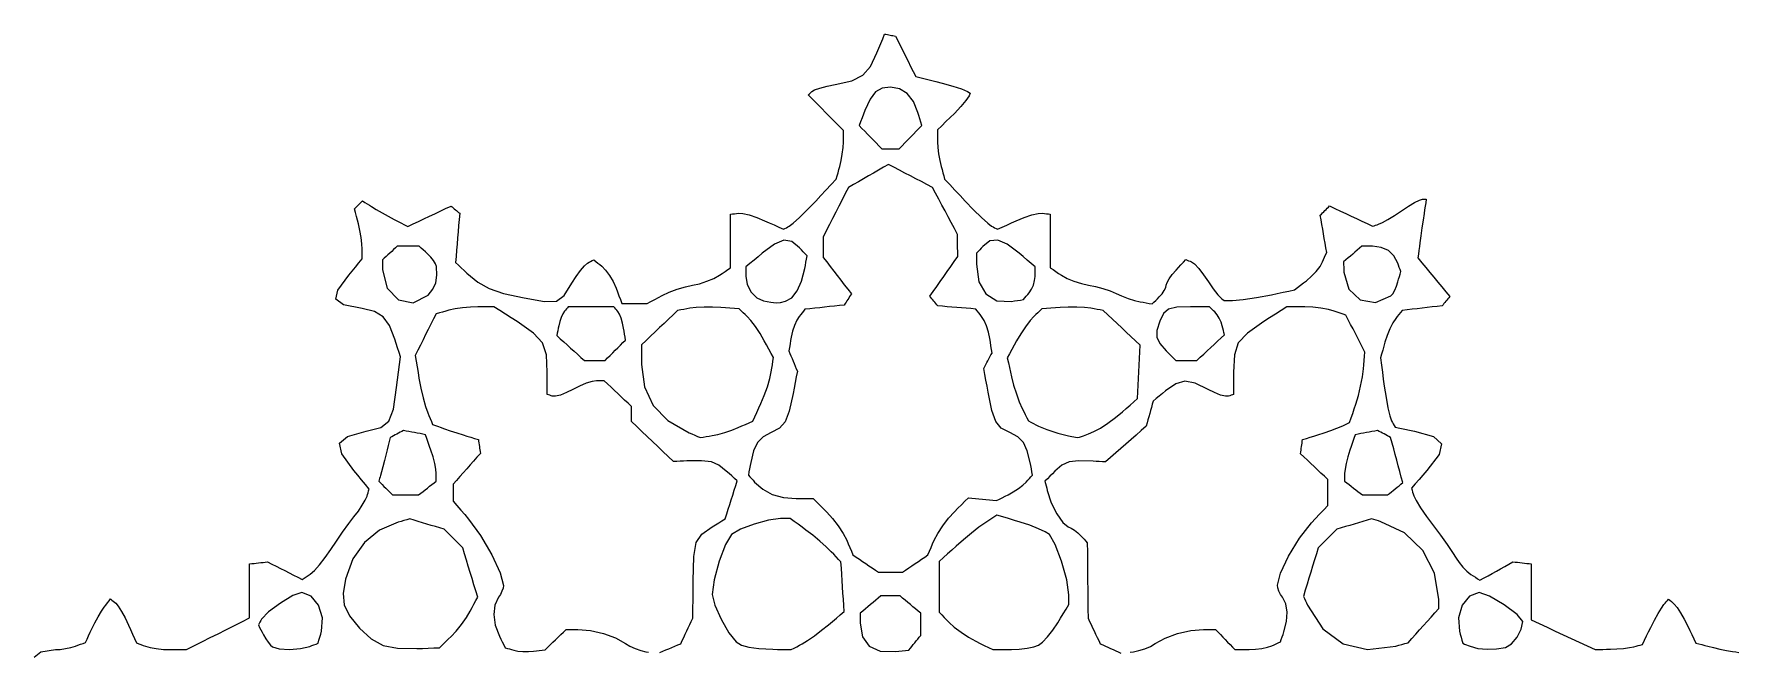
# Model space of a CAD drawing. Extents: x 0 to 409, y 0 to 428.
# Drawn here: x 0.1 to 405.5, y 281.1 to 428.1 of the extents above; entities that cross this region are included whole.
import ezdxf

# ---------------------------------------------------------------- set-up
doc = ezdxf.new("R2010")
doc.units = 0
doc.layers.add('Layer_1', color=7, linetype='CONTINUOUS')

msp = doc.modelspace()

# ---------------------------------------------------------------- linework, layer by layer
at = {"layer": 'Layer_1', "color": 7}
for points in [[(0.084888, 279.769472), (1.650832, 281.11508), (5.157672, 281.59988), (6.254344, 281.66636), (7.515528, 281.847384), (8.78536, 282.115304), (9.907976, 282.442472), (10.512248, 282.653128), (11.116528, 282.863776), (11.7208, 283.074432), (12.325072, 283.28508), (12.69332, 284.101712), (13.061576, 284.918352), (13.429824, 285.734984), (13.798072, 286.551616), (14.48924, 287.971528), (15.282248, 289.422896), (16.079176, 290.735496), (16.782112, 291.739128), (17.159872, 292.219368), (17.537632, 292.699616), (17.915384, 293.179856), (18.293144, 293.660096), (18.5938, 293.410576), (18.894464, 293.161048), (19.19512, 292.911528), (19.495776, 292.662), (20.110544, 291.940232), (20.895392, 290.712856), (21.7494, 289.151608), (22.571632, 287.428208), (23.039936, 286.36928), (23.508248, 285.31036), (23.976552, 284.251432), (24.444856, 283.192504), (24.968472, 282.993424), (25.492096, 282.794352), (26.015712, 282.595272), (26.539328, 282.396192), (27.657128, 282.087), (29.152352, 281.833792), (30.829616, 281.662704), (32.493552, 281.599904), (33.458488, 281.599904), (34.423424, 281.599904), (35.38836, 281.599904), (36.353296, 281.599904), (38.225344, 282.549904), (40.097384, 283.499904), (41.969432, 284.449904), (43.841472, 285.399904), (45.71352, 286.349904), (47.58556, 287.299904), (49.457608, 288.249904), (51.329648, 289.199904), (51.329648, 290.799904), (51.329648, 292.399904), (51.329648, 293.999904), (51.329648, 295.599904), (51.329648, 297.199904), (51.329648, 298.799904), (51.329648, 300.399904), (51.329648, 301.999904), (51.863208, 302.061584), (52.396776, 302.123264), (52.930336, 302.184944), (53.463896, 302.246624), (53.997464, 302.308304), (54.531024, 302.369984), (55.064592, 302.431664), (55.598152, 302.493344), (56.631488, 301.96972), (57.664824, 301.446088), (58.698152, 300.922464), (59.731488, 300.398832), (60.764824, 299.8752), (61.798152, 299.351576), (62.831488, 298.827944), (63.864816, 298.304312), (64.342416, 298.617248), (64.820024, 298.930184), (65.297624, 299.24312), (65.775224, 299.556056), (66.748704, 300.404736), (67.98704, 301.790168), (69.331192, 303.520472), (70.622128, 305.403776), (71.96652, 307.440808), (73.456232, 309.589688), (74.91, 311.594608), (76.146552, 313.19976), (77.1924, 314.576368), (78.12692, 315.959016), (78.848144, 317.186936), (79.254112, 318.09936), (79.384016, 318.524264), (79.513928, 318.949168), (79.643832, 319.374064), (79.773736, 319.798968), (78.868224, 320.910576), (77.96272, 322.022192), (77.057208, 323.1338), (76.151696, 324.245408), (73.290504, 328.202664), (72.713992, 330.726128), (74.585456, 332.337128), (79.068176, 333.557016), (82.504448, 334.45736), (84.463592, 335.92872), (85.531976, 338.815096), (86.295952, 343.960464), (86.521216, 345.79), (86.746472, 347.619528), (86.971736, 349.449064), (87.196992, 351.278592), (86.862944, 352.338312), (86.528904, 353.398024), (86.194856, 354.457744), (85.860808, 355.517456), (84.615984, 358.740904), (83.123752, 360.826144), (81.067256, 362.070448), (78.129648, 362.771104), (73.697296, 363.675824), (71.819624, 364.969232), (72.296968, 367.146184), (74.929648, 370.701528), (75.729648, 371.66964), (76.529648, 372.637752), (77.329648, 373.605864), (78.129648, 374.573976), (78.129648, 375.163632), (78.129648, 375.753296), (78.129648, 376.342952), (78.129648, 376.932608), (78.057968, 378.132976), (77.862872, 379.65772), (77.574144, 381.31112), (77.22156, 382.897448), (76.994552, 383.799), (76.767536, 384.700552), (76.54052, 385.602104), (76.313512, 386.503656), (76.547592, 386.737736), (76.781672, 386.971824), (77.01576, 387.205904), (77.24984, 387.439984), (77.48392, 387.674072), (77.718008, 387.908152), (77.952096, 388.14224), (78.186176, 388.37632), (78.729104, 388.035896), (79.27204, 387.69548), (79.814968, 387.355056), (80.357896, 387.014632), (81.453632, 386.35272), (82.831672, 385.557088), (84.315752, 384.7278), (85.729616, 383.964928), (86.529616, 383.542928), (87.329616, 383.12092), (88.129616, 382.69892), (88.929616, 382.276912), (90.216832, 382.885872), (91.504048, 383.494824), (92.791264, 384.103784), (94.07848, 384.712744), (95.365696, 385.321704), (96.652912, 385.930664), (97.94012, 386.539624), (99.227336, 387.148584), (99.485808, 386.93408), (99.744272, 386.719568), (100.002744, 386.505056), (100.261208, 386.290552), (100.519672, 386.076048), (100.778144, 385.861536), (101.036608, 385.647024), (101.295072, 385.43252), (101.171264, 383.96784), (101.047448, 382.503168), (100.92364, 381.038488), (100.799832, 379.573808), (100.676024, 378.109128), (100.552216, 376.644448), (100.4284, 375.179776), (100.304592, 373.715096), (100.98272, 373.0864), (101.660848, 372.457704), (102.338976, 371.829008), (103.017104, 371.200312), (105.64584, 369.003352), (108.304496, 367.497768), (111.7192, 366.368536), (116.61612, 365.300632), (121.488488, 364.460424), (124.341192, 364.559336), (126.171408, 365.904968), (127.97632, 368.804944), (128.962168, 370.414352), (129.990496, 371.850592), (130.939528, 372.95708), (131.687496, 373.577216), (132.055272, 373.774048), (132.423056, 373.970872), (132.79084, 374.167704), (133.158616, 374.364536), (133.649072, 373.978736), (134.139536, 373.592944), (134.63, 373.207144), (135.120456, 372.821352), (135.991872, 371.935008), (136.914272, 370.662464), (137.77768, 369.173768), (138.47212, 367.638968), (138.819576, 366.729168), (139.167032, 365.81936), (139.514496, 364.90956), (139.861952, 363.99976), (140.615624, 363.99976), (141.369288, 363.99976), (142.12296, 363.99976), (142.876632, 363.99976), (143.630304, 363.99976), (144.383968, 363.99976), (145.13764, 363.99976), (145.891312, 363.99976), (146.776352, 364.470344), (147.661392, 364.94092), (148.54644, 365.411504), (149.43148, 365.882088), (151.099616, 366.656976), (153.024584, 367.37536), (154.968128, 367.95716), (156.692016, 368.322312), (158.346352, 368.681296), (160.100496, 369.246296), (161.74516, 369.939808), (163.071008, 370.684328), (163.735656, 371.135352), (164.400312, 371.586384), (165.06496, 372.037408), (165.729616, 372.48844), (165.729616, 374.077352), (165.729616, 375.666272), (165.729616, 377.255184), (165.729616, 378.844104), (165.729616, 380.433016), (165.729616, 382.021928), (165.729616, 383.610848), (165.729616, 385.19976), (166.180888, 385.26384), (166.632168, 385.32792), (167.08344, 385.392), (167.53472, 385.45608), (168.588144, 385.39416), (170.121992, 385.036208), (171.930432, 384.440888), (173.807632, 383.666912), (174.924584, 383.155552), (176.041536, 382.644192), (177.158496, 382.13284), (178.275448, 381.62148), (178.62448, 381.808272), (178.973512, 381.995072), (179.322544, 382.181864), (179.671576, 382.368664), (180.599448, 383.071184), (182.09376, 384.431624), (183.94828, 386.254), (185.956768, 388.34228), (187.179024, 389.648888), (188.401288, 390.955496), (189.623544, 392.262112), (190.845808, 393.56872), (191.055168, 394.322592), (191.264528, 395.076472), (191.473888, 395.830344), (191.683248, 396.584224), (192.008784, 397.97404), (192.276016, 399.529032), (192.457352, 401.059208), (192.525192, 402.374568), (192.526792, 403.06828), (192.528392, 403.761992), (192.529992, 404.455704), (192.531592, 405.149416), (191.489992, 406.204112), (190.448392, 407.258808), (189.406792, 408.313504), (188.365192, 409.3682), (187.323592, 410.422896), (186.281992, 411.477584), (185.240392, 412.53228), (184.198792, 413.586976), (184.399648, 413.787824), (184.600512, 413.98868), (184.801368, 414.189536), (185.002232, 414.390384), (185.689992, 414.770536), (186.968744, 415.211688), (188.65584, 415.659128), (190.568632, 416.058128), (194.51648, 416.978656), (197.136064, 418.270496), (198.960624, 420.336552), (200.523432, 423.579728), (200.979592, 424.703632), (201.435752, 425.827536), (201.891912, 426.951448), (202.348072, 428.075352), (202.671008, 428.014072), (202.993952, 427.952792), (203.316888, 427.891512), (203.639832, 427.830232), (203.962768, 427.768952), (204.285712, 427.707672), (204.608648, 427.646392), (204.931592, 427.585112), (205.531592, 426.386904), (206.131592, 425.188704), (206.731592, 423.990496), (207.331592, 422.792296), (207.931592, 421.594096), (208.531592, 420.395888), (209.131592, 419.197688), (209.731592, 417.999488), (211.315528, 417.599488), (212.899472, 417.199488), (214.483408, 416.799488), (216.067352, 416.399488), (218.548832, 415.713328), (220.621784, 415.027832), (222.069392, 414.422512), (222.674872, 413.976848), (222.4642, 413.345968), (221.689624, 412.236344), (220.473728, 410.804488), (218.939112, 409.20692), (217.937152, 408.220096), (216.935192, 407.23328), (215.933232, 406.246456), (214.931272, 405.259632), (214.932872, 404.552112), (214.934472, 403.844592), (214.936072, 403.13708), (214.937672, 402.42956), (215.004472, 401.092752), (215.185912, 399.545016), (215.453704, 397.97816), (215.779544, 396.583984), (215.988904, 395.830112), (216.198264, 395.076232), (216.407624, 394.322352), (216.616984, 393.56848), (217.83924, 392.261872), (219.061504, 390.955256), (220.28376, 389.648648), (221.506024, 388.34204), (223.514544, 386.253752), (225.369072, 384.431384), (226.863376, 383.070944), (227.791224, 382.368424), (228.140264, 382.181624), (228.489304, 381.994832), (228.838344, 381.808032), (229.187384, 381.62124), (230.304344, 382.1326), (231.421304, 382.643952), (232.538264, 383.155312), (233.655224, 383.666672), (235.532416, 384.440648), (237.34084, 385.035968), (238.87468, 385.39392), (239.928104, 385.45584), (240.379304, 385.39176), (240.830504, 385.32768), (241.281704, 385.2636), (241.732904, 385.19952), (241.732904, 383.609936), (241.732904, 382.020344), (241.732904, 380.43076), (241.732904, 378.841176), (241.732904, 377.251592), (241.732904, 375.662), (241.732904, 374.072416), (241.732904, 372.482832), (242.397544, 372.03248), (243.062184, 371.58212), (243.726824, 371.13176), (244.391464, 370.681408), (245.718976, 369.938912), (247.368144, 369.248952), (249.128976, 368.68852), (250.791464, 368.334624), (252.468048, 368.010192), (254.267264, 367.529968), (255.97324, 366.958712), (257.370104, 366.361184), (258.699608, 365.763936), (260.222184, 365.193456), (261.749976, 364.714384), (263.095144, 364.391344), (263.81708, 364.255904), (264.539024, 364.120464), (265.26096, 363.985024), (265.982904, 363.849584), (266.40164, 364.268328), (266.820384, 364.687064), (267.23912, 365.105808), (267.657864, 365.524552), (268.308256, 366.26292), (268.840864, 367.035144), (269.200736, 367.749664), (269.332904, 368.314912), (269.51632, 368.944352), (270.01572, 369.833648), (270.754856, 370.864528), (271.657464, 371.91876), (272.238584, 372.540872), (272.819704, 373.162984), (273.400824, 373.785096), (273.981944, 374.407208), (274.3108, 374.281008), (274.639664, 374.154816), (274.96852, 374.028624), (275.297384, 373.902424), (276.025152, 373.367208), (277.034256, 372.28308), (278.191304, 370.807664), (279.362904, 369.098584), (280.510408, 367.422648), (281.601824, 366.037472), (282.513784, 365.086888), (283.122904, 364.714752), (285.092456, 364.695712), (287.643152, 364.9166), (290.746048, 365.373912), (294.372184, 366.064168), (295.732024, 366.346632), (297.091864, 366.629104), (298.451704, 366.911568), (299.811544, 367.194032), (300.522744, 367.74472), (301.233944, 368.2954), (301.945144, 368.846088), (302.656344, 369.396768), (303.83868, 370.429736), (304.954952, 371.61396), (305.87948, 372.803256), (306.486584, 373.851464), (306.732944, 374.414456), (306.979304, 374.977456), (307.225664, 375.540448), (307.472024, 376.10344), (307.281384, 377.210048), (307.090744, 378.316656), (306.900104, 379.423264), (306.709464, 380.529872), (306.5188, 381.63648), (306.328144, 382.743096), (306.13748, 383.849704), (305.946824, 384.956312), (306.22468, 385.234176), (306.502544, 385.512048), (306.7804, 385.789912), (307.058264, 386.067776), (307.336144, 386.34564), (307.614024, 386.623512), (307.891904, 386.901376), (308.169784, 387.17924), (309.44296, 386.57712), (310.716144, 385.975), (311.98932, 385.372872), (313.262504, 384.770752), (314.53568, 384.168632), (315.808864, 383.566512), (317.08204, 382.964384), (318.355224, 382.362264), (318.722144, 382.47872), (319.089064, 382.595168), (319.455984, 382.711624), (319.822904, 382.828072), (320.708536, 383.226152), (322.034976, 383.965688), (323.62276, 384.941072), (325.292424, 386.046688), (326.919232, 387.115552), (328.390344, 387.990856), (329.544112, 388.58228), (330.218904, 388.799496), (330.450064, 388.799496), (330.681224, 388.799496), (330.912384, 388.799496), (331.143544, 388.799496), (331.015664, 387.949496), (330.887784, 387.099496), (330.759904, 386.249496), (330.632024, 385.399496), (330.395432, 383.795176), (330.129304, 381.94036), (329.86624, 380.064784), (329.638824, 378.398176), (329.518384, 377.497848), (329.397944, 376.59752), (329.277504, 375.697184), (329.157064, 374.796856), (330.10352, 373.647192), (331.049984, 372.497528), (331.99644, 371.347856), (332.942904, 370.198192), (333.889384, 369.048528), (334.835864, 367.898864), (335.782344, 366.749192), (336.728824, 365.599528), (336.50096, 365.324976), (336.273104, 365.050424), (336.04524, 364.775872), (335.817384, 364.50132), (335.58952, 364.226768), (335.361664, 363.952224), (335.1338, 363.677672), (334.905944, 363.40312), (333.716664, 363.268568), (332.527384, 363.134016), (331.338104, 362.999464), (330.148824, 362.864912), (328.959544, 362.73036), (327.770264, 362.595808), (326.580984, 362.461256), (325.391704, 362.326704), (325.012984, 361.845232), (324.634264, 361.36376), (324.255544, 360.88228), (323.876824, 360.400808), (323.206024, 359.35804), (322.499456, 357.942504), (321.841168, 356.340048), (321.315224, 354.736552), (321.05356, 353.80196), (320.791904, 352.867368), (320.53024, 351.932768), (320.268584, 350.998176), (320.492024, 349.328104), (320.715464, 347.658024), (320.938904, 345.987952), (321.162344, 344.317872), (321.575352, 341.6008), (322.039152, 339.141128), (322.496968, 337.209304), (322.892024, 336.075768), (323.100984, 335.68532), (323.309944, 335.294864), (323.518904, 334.904416), (323.727864, 334.51396), (324.878504, 334.277976), (326.029144, 334.041992), (327.179784, 333.806008), (328.330424, 333.570024), (332.881416, 332.295104), (334.79688, 330.601896), (334.215728, 328.0484), (331.276824, 324.192576), (330.3628, 323.147712), (329.448784, 322.102856), (328.53476, 321.057992), (327.620744, 320.013128), (327.76344, 319.561424), (327.906144, 319.10972), (328.04884, 318.658016), (328.191544, 318.206312), (328.735512, 317.086168), (329.79468, 315.371944), (331.216288, 313.296976), (332.847544, 311.094624), (334.53824, 308.843376), (336.121576, 306.63528), (337.420072, 304.724008), (338.256264, 303.363256), (338.941112, 302.30904), (339.82752, 301.232408), (340.800968, 300.25956), (341.746904, 299.51672), (342.28872, 299.161712), (342.830544, 298.806704), (343.37236, 298.451696), (343.914184, 298.096688), (344.89416, 298.647568), (345.874144, 299.198448), (346.85412, 299.749328), (347.834104, 300.300208), (348.814104, 300.851088), (349.794104, 301.401968), (350.774104, 301.95284), (351.754104, 302.50372), (352.30144, 302.44068), (352.848784, 302.37764), (353.39612, 302.3146), (353.943464, 302.25156), (354.490824, 302.18852), (355.038184, 302.12548), (355.585544, 302.06244), (356.132904, 301.9994), (356.132904, 300.33424), (356.132904, 298.669072), (356.132904, 297.003912), (356.132904, 295.338744), (356.132904, 293.673576), (356.132904, 292.008416), (356.132904, 290.343248), (356.132904, 288.67808), (358.032904, 287.796616), (359.932904, 286.915152), (361.832904, 286.033688), (363.732904, 285.152224), (365.632904, 284.27076), (367.532904, 283.389304), (369.432904, 282.50784), (371.332904, 281.626376), (372.232904, 281.642936), (373.132904, 281.659496), (374.032904, 281.676056), (374.932904, 281.692616), (376.488528, 281.759976), (378.062904, 281.894552), (379.47228, 282.076776), (380.532904, 282.287144), (381.032904, 282.419224), (381.532904, 282.551296), (382.032904, 282.683376), (382.532904, 282.815448), (383.032904, 283.834272), (383.532904, 284.853088), (384.032904, 285.871912), (384.532904, 286.890728), (385.397416, 288.578568), (386.272832, 290.161592), (387.056944, 291.462224), (387.647544, 292.302864), (387.926224, 292.63708), (388.204904, 292.971296), (388.483584, 293.305504), (388.762264, 293.63972), (389.09944, 293.334576), (389.436624, 293.029424), (389.7738, 292.72428), (390.110984, 292.419128), (390.782888, 291.628792), (391.615256, 290.379184), (392.502208, 288.84192), (393.337864, 287.18864), (393.8074, 286.186168), (394.276944, 285.183696), (394.74648, 284.181216), (395.216024, 283.178744), (395.930624, 282.989424), (396.645224, 282.800096), (397.359824, 282.610776), (398.074424, 282.421448), (399.424344, 282.089808), (400.9868, 281.746632), (402.568192, 281.4324), (403.974904, 281.187616), (404.735424, 281.06848), (405.495944, 280.949344)], [(208.508064, 403.576128), (209.180744, 404.27016), (209.853424, 404.964184), (210.526104, 405.658216), (211.198784, 406.35224), (210.967064, 407.125648), (210.735344, 407.899064), (210.503624, 408.672472), (210.271904, 409.44588), (209.190912, 412.023344), (207.718624, 413.911136), (205.89588, 415.071496), (203.763504, 415.466672), (201.73528, 415.204304), (200.165616, 414.30324), (198.866776, 412.592552), (197.651024, 409.901288), (197.309904, 409.008112), (196.968784, 408.114944), (196.627664, 407.221768), (196.286544, 406.328592), (196.956368, 405.63752), (197.626184, 404.946448), (198.296008, 404.255368), (198.965824, 403.564296), (199.635648, 402.873224), (200.305464, 402.182152), (200.975288, 401.49108), (201.645104, 400.800008), (202.166648, 400.800008), (202.688184, 400.800008), (203.209728, 400.800008), (203.731264, 400.800008), (204.252784, 400.800008), (204.774304, 400.800008), (205.295824, 400.800008), (205.817344, 400.800008), (206.490024, 401.49404), (207.162704, 402.188072), (207.835384, 402.882096), (208.508064, 403.576128)], [(209.603104, 302.06796), (210.363904, 302.584952), (211.124704, 303.101936), (211.885504, 303.618928), (212.646304, 304.135912), (213.01948, 305.006488), (213.392664, 305.877056), (213.76584, 306.747632), (214.139024, 307.6182), (214.98108, 309.232784), (216.170376, 311.05472), (217.548768, 312.860584), (218.958144, 314.42696), (219.78976, 315.258576), (220.621384, 316.0902), (221.453008, 316.921816), (222.284624, 317.753432), (223.115448, 317.665976), (223.946264, 317.57852), (224.77708, 317.491056), (225.607904, 317.4036), (226.438744, 317.316144), (227.269584, 317.22868), (228.100424, 317.141216), (228.931264, 317.05376), (229.631264, 317.40076), (230.331264, 317.74776), (231.031264, 318.094752), (231.731264, 318.441752), (232.936408, 319.111128), (234.147904, 319.90764), (235.224816, 320.731488), (236.026224, 321.482888), (236.399984, 321.896168), (236.773744, 322.309456), (237.147504, 322.722736), (237.521264, 323.136016), (237.379768, 323.890336), (237.238264, 324.644656), (237.096768, 325.398968), (236.955264, 326.153288), (236.276528, 328.934936), (235.356944, 330.877), (234.021624, 332.235496), (232.095664, 333.266416), (230.087992, 334.33016), (228.78356, 335.870656), (227.85032, 338.507832), (226.956224, 342.861616), (226.698864, 344.277024), (226.441504, 345.692424), (226.184144, 347.107832), (225.926784, 348.523232), (226.171624, 348.980704), (226.416464, 349.438176), (226.661304, 349.895648), (226.906144, 350.35312), (227.15096, 350.810592), (227.395784, 351.268064), (227.6406, 351.725528), (227.885424, 352.183), (227.755184, 353.051504), (227.624944, 353.920016), (227.494704, 354.78852), (227.364464, 355.657024), (227.049912, 357.144616), (226.578504, 358.626864), (226.01404, 359.932112), (225.420304, 360.888688), (225.06448, 361.328096), (224.708664, 361.767512), (224.35284, 362.20692), (223.997024, 362.646328), (222.868024, 362.739952), (221.739024, 362.833584), (220.610024, 362.927208), (219.481024, 363.020832), (218.352024, 363.114456), (217.223024, 363.208088), (216.094024, 363.301712), (214.965024, 363.395336), (214.728264, 363.680616), (214.491504, 363.965896), (214.254744, 364.251168), (214.017984, 364.536448), (213.781224, 364.821728), (213.544464, 365.107008), (213.307704, 365.392288), (213.070944, 365.677568), (213.90348, 366.858104), (214.736024, 368.038632), (215.56856, 369.219168), (216.401104, 370.399696), (217.23364, 371.580232), (218.066184, 372.760768), (218.89872, 373.941296), (219.731264, 375.121832), (219.724864, 375.781608), (219.718464, 376.441376), (219.712064, 377.101152), (219.705664, 377.76092), (219.699264, 378.420696), (219.692864, 379.080464), (219.686464, 379.74024), (219.680064, 380.400008), (218.936384, 381.800008), (218.192704, 383.200008), (217.449024, 384.600008), (216.705344, 386.000008), (215.961664, 387.400008), (215.217984, 388.800008), (214.474304, 390.200008), (213.730624, 391.600008), (212.41956, 392.281672), (211.108504, 392.963328), (209.79744, 393.644992), (208.486384, 394.326648), (207.17532, 395.008304), (205.864264, 395.689968), (204.5532, 396.371624), (203.242144, 397.05328), (202.0532, 396.368392), (200.864264, 395.683504), (199.67532, 394.998608), (198.486384, 394.31372), (197.29744, 393.628832), (196.108504, 392.943936), (194.91956, 392.259048), (193.730624, 391.574152), (192.980624, 390.100056), (192.230624, 388.62596), (191.480624, 387.151864), (190.730624, 385.677768), (189.980624, 384.203672), (189.230624, 382.729576), (188.480624, 381.25548), (187.730624, 379.781384), (187.730624, 379.177184), (187.730624, 378.572992), (187.730624, 377.968792), (187.730624, 377.364592), (187.730624, 376.760392), (187.730624, 376.1562), (187.730624, 375.552), (187.730624, 374.9478), (188.568504, 373.861744), (189.406384, 372.775688), (190.244264, 371.689632), (191.082144, 370.603576), (191.920024, 369.51752), (192.757904, 368.431464), (193.595784, 367.345408), (194.433664, 366.259352), (194.224704, 365.926936), (194.015744, 365.59452), (193.806784, 365.262096), (193.597824, 364.92968), (193.388864, 364.597264), (193.179904, 364.264848), (192.970944, 363.932424), (192.761984, 363.600008), (191.59288, 363.4722), (190.423784, 363.3444), (189.25468, 363.216592), (188.085584, 363.088784), (186.916464, 362.960976), (185.747344, 362.833176), (184.578224, 362.705368), (183.409104, 362.57756), (183.066784, 362.1548), (182.724464, 361.732048), (182.382144, 361.309288), (182.039824, 360.886528), (181.464888, 359.973992), (180.911752, 358.739424), (180.443312, 357.344752), (180.122488, 355.951896), (179.985488, 355.141), (179.848488, 354.330104), (179.711488, 353.5192), (179.574488, 352.708304), (179.826664, 352.099496), (180.07884, 351.490688), (180.331024, 350.881872), (180.5832, 350.273064), (180.835376, 349.664256), (181.087552, 349.05544), (181.339736, 348.446632), (181.591912, 347.837816), (181.332936, 346.508088), (181.073952, 345.178368), (180.814976, 343.84864), (180.556, 342.518912), (179.642984, 338.377368), (178.688832, 335.83836), (177.3708, 334.326496), (175.366152, 333.266416), (173.4402, 332.235496), (172.104888, 330.877), (171.18532, 328.934936), (170.506592, 326.153288), (170.36508, 325.398968), (170.223568, 324.644656), (170.082056, 323.890336), (169.940544, 323.136016), (170.313832, 322.723544), (170.68712, 322.311064), (171.060408, 321.898592), (171.433696, 321.486112), (173.377824, 319.7604), (175.639928, 318.548824), (178.263224, 317.834376), (181.290888, 317.600008), (182.300824, 317.600008), (183.310752, 317.600008), (184.320688, 317.600008), (185.330624, 317.600008), (186.143064, 316.787568), (186.955504, 315.975128), (187.767944, 315.162688), (188.580384, 314.350248), (189.959976, 312.813656), (191.313984, 311.032184), (192.486792, 309.226736), (193.322784, 307.6182), (193.69596, 306.747632), (194.069144, 305.877056), (194.44232, 305.006488), (194.815504, 304.135912), (195.576328, 303.618928), (196.337144, 303.101936), (197.09796, 302.584952), (197.858784, 302.06796), (198.619608, 301.550976), (199.380424, 301.033984), (200.14124, 300.517), (200.902064, 300.000008), (201.609208, 300.000008), (202.316344, 300.000008), (203.023488, 300.000008), (203.730624, 300.000008), (204.437768, 300.000008), (205.144904, 300.000008), (205.852048, 300.000008), (206.559184, 300.000008), (207.320008, 300.517), (208.080824, 301.033984), (208.841648, 301.550976), (209.602464, 302.06796), (209.602624, 302.06796), (209.602784, 302.06796), (209.602944, 302.06796), (209.603104, 302.06796)], [(93.767592, 365.963648), (94.893936, 367.355128), (95.58548, 368.890168), (95.872416, 370.67104), (95.784912, 372.800008), (95.574072, 373.407976), (95.100416, 374.176256), (94.434168, 375.006416), (93.64552, 375.800008), (93.14464, 376.250008), (92.64376, 376.700008), (92.142888, 377.150008), (91.642008, 377.600008), (90.990872, 377.600008), (90.339736, 377.600008), (89.688608, 377.600008), (89.037472, 377.600008), (88.386336, 377.600008), (87.7352, 377.600008), (87.084064, 377.600008), (86.432928, 377.600008), (85.995216, 377.192216), (85.557504, 376.784424), (85.119792, 376.376632), (84.68208, 375.96884), (84.244368, 375.561048), (83.806656, 375.153264), (83.368944, 374.745472), (82.931232, 374.33768), (82.931232, 373.75488), (82.931232, 373.172088), (82.931232, 372.589288), (82.931232, 372.006488), (84.016248, 367.612224), (86.72764, 364.837168), (90.24992, 364.136056), (93.767592, 365.963648)], [(178.763272, 364.512616), (180.251744, 365.348896), (181.541752, 366.96776), (182.59172, 369.298984), (183.360064, 372.272384), (183.50156, 373.026656), (183.643064, 373.780928), (183.78456, 374.535208), (183.926064, 375.28948), (183.46684, 375.778296), (183.007624, 376.267112), (182.5484, 376.755928), (182.089184, 377.244744), (180.261968, 378.718944), (178.3984, 379.02328), (176.168488, 378.108536), (173.242256, 375.925512), (172.264496, 375.106888), (171.286744, 374.288264), (170.308984, 373.46964), (169.331232, 372.651016), (169.331232, 372.114144), (169.331232, 371.577264), (169.331232, 371.040392), (169.331232, 370.50352), (169.668544, 368.466728), (170.58132, 366.657816), (171.920808, 365.286792), (173.538272, 364.563672), (175.313008, 364.246496), (176.522656, 364.134728), (177.54636, 364.22468), (178.763272, 364.512632), (178.763272, 364.512624), (178.763272, 364.512624), (178.763272, 364.512616), (178.763272, 364.512616)], [(236.731264, 366.52924), (237.274856, 367.346608), (237.720016, 368.353832), (238.020792, 369.423056), (238.131264, 370.426392), (238.131264, 370.988672), (238.131264, 371.55096), (238.131264, 372.11324), (238.131264, 372.67552), (237.181264, 373.489792), (236.231264, 374.304064), (235.281264, 375.118328), (234.331264, 375.9326), (231.500168, 378.0622), (229.244568, 379.019312), (227.373296, 378.839976), (225.695184, 377.560216), (225.3242, 377.150264), (224.953224, 376.74032), (224.582248, 376.330376), (224.211264, 375.920424), (224.211264, 375.26836), (224.211264, 374.616304), (224.211264, 373.96424), (224.211264, 373.312176), (224.777968, 369.154968), (226.415808, 366.228528), (229.031368, 364.632192), (232.531264, 364.465296), (233.231264, 364.56928), (233.931264, 364.673256), (234.631264, 364.77724), (235.331264, 364.881216), (235.681264, 365.293224), (236.031264, 365.705232), (236.381264, 366.117232), (236.731264, 366.52924)], [(322.734464, 365.792992), (323.17708, 366.304032), (323.64072, 367.098), (324.070376, 368.066376), (324.411024, 369.100616), (324.57936, 369.725464), (324.747704, 370.350312), (324.91604, 370.97516), (325.084384, 371.600008), (324.907384, 372.083712), (324.730384, 372.567408), (324.553384, 373.051112), (324.376384, 373.534808), (323.453152, 375.28504), (322.145184, 376.54184), (320.45268, 377.305064), (318.375824, 377.574568), (317.736984, 377.580968), (317.098144, 377.587368), (316.459304, 377.593768), (315.820464, 377.600168), (315.27792, 377.133496), (314.735384, 376.666824), (314.19284, 376.20016), (313.650304, 375.733488), (313.10776, 375.266816), (312.565224, 374.800144), (312.02268, 374.33348), (311.480144, 373.866808), (311.497744, 373.245984), (311.515344, 372.625168), (311.532944, 372.004344), (311.550544, 371.383528), (312.714984, 367.369224), (315.455696, 364.855144), (319.039744, 364.207664), (322.734224, 365.793152), (322.73428, 365.793152), (322.734344, 365.793152), (322.734408, 365.793152), (322.734464, 365.792992)], [(148.913384, 280.937872), (149.6194, 281.232864), (150.325424, 281.527864), (151.03144, 281.822856), (151.737456, 282.117848), (152.44348, 282.41284), (153.149496, 282.70784), (153.85552, 283.002832), (154.215752, 283.761976), (154.575992, 284.52112), (154.936224, 285.280264), (155.296464, 286.039408), (155.656704, 286.798552), (156.016936, 287.557696), (156.377176, 288.31684), (156.737416, 289.075984), (156.761656, 291.29144), (156.785896, 293.506904), (156.810136, 295.72236), (156.834376, 297.937824), (156.978056, 303.741832), (157.512752, 307.064008), (158.837528, 309.041728), (161.35144, 310.8124), (162.122856, 311.299376), (162.894272, 311.786344), (163.665688, 312.27332), (164.437104, 312.760296), (164.7924, 313.887408), (165.147688, 315.014528), (165.502984, 316.14164), (165.85828, 317.26876), (166.213568, 318.39588), (166.568864, 319.522992), (166.924152, 320.650112), (167.279448, 321.777232), (166.632768, 322.355032), (165.986096, 322.93284), (165.339416, 323.51064), (164.692744, 324.088448), (162.918144, 325.486416), (161.15364, 326.253448), (158.81832, 326.538632), (155.33128, 326.491032), (154.53128, 326.460152), (153.73128, 326.429272), (152.93128, 326.398392), (152.13128, 326.367512), (150.88128, 327.556952), (149.63128, 328.746392), (148.38128, 329.935832), (147.13128, 331.125272), (145.88128, 332.314712), (144.63128, 333.504152), (143.38128, 334.693592), (142.13128, 335.883032), (142.13128, 336.328568), (142.13128, 336.774104), (142.13128, 337.219648), (142.13128, 337.665184), (142.13128, 338.11072), (142.13128, 338.556256), (142.13128, 339.0018), (142.13128, 339.447336), (141.322856, 340.216368), (140.514432, 340.9854), (139.706016, 341.75444), (138.897592, 342.523472), (138.089176, 343.292504), (137.280752, 344.061536), (136.472336, 344.830568), (135.663912, 345.5996), (135.19752, 345.5996), (134.731136, 345.5996), (134.264752, 345.5996), (133.79836, 345.5996), (132.780544, 345.435584), (131.388352, 344.989016), (129.805024, 344.328088), (128.2138, 343.521008), (126.676536, 342.749712), (125.240112, 342.186216), (124.065344, 341.88384), (123.31304, 341.89592), (123.0176, 342.009376), (122.72216, 342.122824), (122.42672, 342.23628), (122.13128, 342.349736), (122.13128, 343.66916), (122.13128, 344.988584), (122.13128, 346.308016), (122.13128, 347.62744), (121.936432, 351.760952), (121.011992, 354.575), (118.848112, 356.921528), (114.934936, 359.652488), (113.563984, 360.539352), (112.193024, 361.426216), (110.822072, 362.313088), (109.451112, 363.199952), (108.486136, 363.199152), (107.521152, 363.197552), (106.556176, 363.195952), (105.591192, 363.195152), (103.855056, 363.127472), (101.981328, 362.946544), (100.195392, 362.679904), (98.722608, 362.35512), (97.97044, 362.146232), (97.218264, 361.937344), (96.466096, 361.728464), (95.713928, 361.519576), (95.085776, 360.279576), (94.457616, 359.039576), (93.829456, 357.799576), (93.201304, 356.559576), (92.573144, 355.319576), (91.944984, 354.079576), (91.316832, 352.839576), (90.688672, 351.599576), (90.919784, 350.241264), (91.150904, 348.882952), (91.382016, 347.52464), (91.613136, 346.166328), (92.06324, 343.838528), (92.605392, 341.516896), (93.171344, 339.470424), (93.692864, 337.96812), (93.98168, 337.27688), (94.270504, 336.58564), (94.55932, 335.894392), (94.848144, 335.203152), (95.308536, 335.02992), (95.768928, 334.856688), (96.22932, 334.683456), (96.689712, 334.510224), (97.688824, 334.153672), (99.047816, 333.695112), (100.58816, 333.193656), (102.13128, 332.708432), (103.03128, 332.431216), (103.93128, 332.154008), (104.83128, 331.876792), (105.73128, 331.599576), (105.79016, 331.18784), (105.84904, 330.776104), (105.90792, 330.364368), (105.9668, 329.952632), (106.02568, 329.540896), (106.08456, 329.12916), (106.14344, 328.717424), (106.20232, 328.305688), (105.393424, 327.386736), (104.584528, 326.467784), (103.775632, 325.548824), (102.966736, 324.629872), (102.15784, 323.71092), (101.348944, 322.791968), (100.540048, 321.873008), (99.731152, 320.954056), (99.731152, 320.45108), (99.731152, 319.948096), (99.731152, 319.44512), (99.731152, 318.942136), (99.731152, 318.43916), (99.731152, 317.936184), (99.731152, 317.4332), (99.731152, 316.930224), (100.647528, 315.863896), (101.563904, 314.79756), (102.48028, 313.731232), (103.396656, 312.664896), (106.218416, 308.793464), (108.917936, 304.163376), (110.934088, 299.840056), (111.705712, 296.88892), (111.603152, 296.26576), (111.342712, 295.52216), (110.963776, 294.751376), (110.505712, 294.046672), (109.637344, 292.204688), (109.388792, 289.925952), (109.755376, 287.40156), (110.732392, 284.822624), (111.08208, 284.128384), (111.431776, 283.434152), (111.781464, 282.739912), (112.131152, 282.045672), (112.631152, 281.90096), (113.131152, 281.756248), (113.631152, 281.611528), (114.131152, 281.466816), (115.123296, 281.267856), (116.346216, 281.15404), (117.64464, 281.13364), (118.863296, 281.214912), (119.546336, 281.296656), (120.229376, 281.378392), (120.912408, 281.460136), (121.595448, 281.541872), (122.221936, 282.149088), (122.848416, 282.756296), (123.474904, 283.363512), (124.101384, 283.97072), (124.101384, 283.970808), (124.101384, 283.970888), (124.101384, 283.970976), (124.101464, 283.971152)], [(138.291424, 352.83712), (138.900704, 353.4464), (139.509984, 354.05568), (140.119256, 354.664952), (140.728536, 355.274232), (140.613552, 355.9828), (140.498568, 356.691368), (140.383576, 357.399936), (140.268592, 358.108504), (140.016096, 359.298056), (139.668624, 360.441744), (139.271976, 361.409528), (138.871992, 362.071392), (138.637824, 362.353544), (138.403656, 362.635704), (138.169488, 362.917856), (137.93532, 363.200008), (136.584296, 363.200008), (135.23328, 363.200008), (133.882256, 363.200008), (132.531232, 363.200008), (131.180208, 363.200008), (129.829192, 363.200008), (128.478168, 363.200008), (127.127144, 363.200008), (126.90384, 362.930944), (126.680544, 362.661888), (126.45724, 362.392824), (126.233936, 362.12376), (125.849744, 361.518992), (125.463968, 360.667944), (125.121456, 359.683648), (124.867056, 358.67912), (124.74864, 358.087024), (124.630216, 357.494928), (124.5118, 356.902824), (124.393376, 356.310728), (125.211184, 355.571888), (126.028992, 354.833048), (126.8468, 354.094208), (127.664608, 353.355368), (128.482416, 352.616528), (129.300224, 351.877688), (130.118032, 351.138848), (130.93584, 350.400008), (131.550648, 350.400008), (132.165456, 350.400008), (132.780264, 350.400008), (133.395072, 350.400008), (134.00988, 350.400008), (134.624696, 350.400008), (135.239504, 350.400008), (135.854312, 350.400008), (136.463592, 351.009288), (137.072872, 351.618568), (137.682144, 352.22784), (138.291424, 352.83712)], [(167.551312, 334.455416), (168.406328, 334.823512), (169.261352, 335.191608), (170.116368, 335.559704), (170.971384, 335.9278), (171.4614, 336.985456), (171.951424, 338.043112), (172.44144, 339.10076), (172.931456, 340.158416), (173.73212, 342.065152), (174.463184, 344.129344), (175.043864, 346.102368), (175.393384, 347.7356), (175.518848, 348.57224), (175.644312, 349.40888), (175.769768, 350.24552), (175.895232, 351.08216), (175.348512, 352.086656), (174.8018, 353.091152), (174.255088, 354.095648), (173.708368, 355.100144), (172.7102, 356.80028), (171.609008, 358.459136), (170.538536, 359.886648), (169.63252, 360.892744), (169.160272, 361.336392), (168.688032, 361.780048), (168.215784, 362.223696), (167.743536, 362.667352), (166.651272, 362.757928), (165.559, 362.848512), (164.466736, 362.939088), (163.374464, 363.029672), (161.445688, 363.12676), (159.423824, 363.12356), (157.548856, 363.025752), (156.06076, 362.839848), (155.3246, 362.701744), (154.588448, 362.56364), (153.852288, 362.425536), (153.116128, 362.287432), (152.043016, 361.272528), (150.969904, 360.257624), (149.896792, 359.24272), (148.82368, 358.227816), (147.750568, 357.212912), (146.677456, 356.198008), (145.604344, 355.183104), (144.531232, 354.1682), (144.531232, 352.990784), (144.531232, 351.813368), (144.531232, 350.63596), (144.531232, 349.458544), (145.203864, 344.108952), (147.268504, 339.687432), (150.795264, 336.093496), (155.854248, 333.226616), (156.523496, 332.93632), (157.192736, 332.646024), (157.861984, 332.355736), (158.531232, 332.06544), (159.231232, 332.180176), (159.931232, 332.294904), (160.631232, 332.40964), (161.331232, 332.524376), (162.688288, 332.818752), (164.313376, 333.281008), (166.002416, 333.847784), (167.551312, 334.455416)], [(252.131264, 333.505984), (253.656984, 334.33044), (255.445648, 335.487944), (257.274472, 336.82488), (258.920704, 338.187632), (259.818088, 338.990336), (260.715464, 339.79304), (261.612848, 340.595736), (262.510224, 341.39844), (262.581904, 342.976616), (262.653584, 344.554792), (262.725264, 346.132968), (262.796944, 347.711144), (262.868624, 349.28932), (262.940304, 350.867496), (263.011984, 352.445672), (263.083664, 354.023848), (261.991504, 355.05676), (260.899344, 356.089672), (259.807184, 357.122584), (258.715024, 358.155496), (257.622864, 359.188408), (256.530704, 360.22132), (255.438544, 361.25424), (254.346384, 362.287152), (253.610224, 362.425256), (252.874064, 362.56336), (252.137904, 362.701464), (251.401744, 362.839568), (249.913672, 363.025472), (248.038728, 363.12328), (246.016864, 363.12648), (244.088064, 363.029384), (242.995808, 362.938808), (241.903544, 362.848224), (240.811288, 362.757648), (239.719024, 362.667064), (239.246768, 362.223416), (238.774504, 361.77976), (238.302248, 361.336104), (237.829984, 360.892456), (236.922208, 359.883064), (235.846856, 358.446568), (234.738424, 356.774408), (233.731424, 355.05804), (233.179024, 354.043088), (232.626624, 353.028144), (232.074224, 352.013192), (231.521824, 350.99824), (231.771688, 349.873424), (232.021544, 348.748608), (232.271408, 347.6238), (232.521264, 346.498984), (233.02872, 344.516584), (233.671584, 342.444968), (234.367432, 340.529664), (235.033824, 339.016208), (235.412128, 338.270328), (235.790424, 337.524448), (236.168728, 336.778568), (236.547024, 336.032688), (237.138568, 335.726792), (237.730104, 335.420896), (238.321648, 335.115), (238.913184, 334.809104), (240.9358, 333.950016), (243.495448, 333.109064), (246.068496, 332.440264), (248.131344, 332.097648), (248.694472, 332.189312), (249.636344, 332.485352), (250.82572, 332.939544), (252.131264, 333.505984)], [(266.693744, 283.028072), (269.084744, 284.364168), (271.999184, 285.430232), (275.132864, 286.13708), (278.181584, 286.395544), (278.89416, 286.397144), (279.606744, 286.398744), (280.31932, 286.399544), (281.031904, 286.401144), (281.606744, 285.801144), (282.181584, 285.201144), (282.756424, 284.601144), (283.331264, 284.001144), (283.90608, 283.401144), (284.480904, 282.801144), (285.05572, 282.201144), (285.630544, 281.601144), (286.48372, 281.601144), (287.336904, 281.601144), (288.19008, 281.601144), (289.043264, 281.601144), (290.525976, 281.672984), (292.040312, 281.868552), (293.408744, 282.157992), (294.453744, 282.511432), (294.9532, 282.739), (295.452664, 282.96656), (295.95212, 283.194128), (296.451584, 283.421696), (296.661544, 284.023976), (296.871504, 284.626248), (297.081464, 285.228528), (297.291424, 285.830808), (297.927352, 288.27468), (298.081304, 290.51376), (297.756632, 292.465728), (296.956704, 294.048256), (296.49864, 294.754056), (296.119704, 295.527848), (295.859264, 296.275896), (295.756704, 296.904488), (296.476264, 299.822064), (298.39028, 303.865632), (301.0112, 308.140816), (303.851424, 311.753272), (304.821384, 312.791296), (305.791344, 313.829328), (306.761304, 314.86736), (307.731264, 315.905384), (307.731264, 316.676144), (307.731264, 317.446904), (307.731264, 318.217664), (307.731264, 318.988424), (307.731264, 319.759184), (307.731264, 320.529944), (307.731264, 321.300712), (307.731264, 322.071472), (306.92084, 322.839408), (306.110424, 323.607352), (305.3, 324.375288), (304.489584, 325.143232), (303.679184, 325.911168), (302.868784, 326.679112), (302.058384, 327.447048), (301.247984, 328.214992), (301.308384, 328.638264), (301.368784, 329.061528), (301.429184, 329.4848), (301.489584, 329.908072), (301.549984, 330.331264), (301.610384, 330.754448), (301.670784, 331.177632), (301.731184, 331.600824), (302.631184, 331.873256), (303.531184, 332.145688), (304.431184, 332.41812), (305.331184, 332.690552), (306.886808, 333.186992), (308.461184, 333.73312), (309.87056, 334.262688), (310.931184, 334.709448), (311.431184, 334.941736), (311.931184, 335.174024), (312.431184, 335.40632), (312.931184, 335.638608), (313.298424, 336.733888), (313.665664, 337.829168), (314.032904, 338.92444), (314.400144, 340.01972), (314.997896, 342.036448), (315.539536, 344.288872), (315.96548, 346.502), (316.216144, 348.400824), (316.302904, 349.400824), (316.389664, 350.400824), (316.476424, 351.400824), (316.563184, 352.400824), (315.997384, 353.500824), (315.431584, 354.600824), (314.865784, 355.700824), (314.299984, 356.800824), (313.734184, 357.900824), (313.168384, 359.000824), (312.602584, 360.100824), (312.036784, 361.200824), (311.348584, 361.439536), (310.660384, 361.678248), (309.972184, 361.91696), (309.283984, 362.155672), (307.878976, 362.529984), (306.088456, 362.843296), (304.14252, 363.062792), (302.271264, 363.155672), (301.206288, 363.166952), (300.141304, 363.178232), (299.07632, 363.189512), (298.011344, 363.200792), (296.640384, 362.313928), (295.269424, 361.427056), (293.898464, 360.540192), (292.527504, 359.653328), (288.61432, 356.922376), (286.45044, 354.575864), (285.526024, 351.761824), (285.331184, 347.628312), (285.331184, 346.308888), (285.331184, 344.989464), (285.331184, 343.670032), (285.331184, 342.350608), (285.035744, 342.23724), (284.740304, 342.123872), (284.444864, 342.010496), (284.149424, 341.897128), (283.397096, 341.885048), (282.222312, 342.187424), (280.785888, 342.75092), (279.248624, 343.522216), (276.154224, 345.015152), (273.749536, 345.46344), (271.56544, 344.850224), (269.132864, 343.158616), (268.392168, 342.548072), (267.651464, 341.93752), (266.91076, 341.326976), (266.170064, 340.716424), (265.9708, 339.976392), (265.771544, 339.23636), (265.57228, 338.496328), (265.373024, 337.756296), (265.173744, 337.016264), (264.974464, 336.276232), (264.775184, 335.5362), (264.575904, 334.796168), (263.364784, 333.730088), (262.153664, 332.664016), (260.942544, 331.597936), (259.731424, 330.531856), (258.520304, 329.465784), (257.309184, 328.399704), (256.098064, 327.333632), (254.886944, 326.267552), (254.142464, 326.312192), (253.397984, 326.356832), (252.653504, 326.401472), (251.909024, 326.446112), (248.555448, 326.542096), (246.25236, 326.259192), (244.511632, 325.467704), (242.845104, 324.037928), (242.254344, 323.447184), (241.663584, 322.856432), (241.072824, 322.265688), (240.482064, 321.674936), (240.616584, 321.115688), (240.751104, 320.556432), (240.885624, 319.997184), (241.020144, 319.437928), (241.962912, 316.562912), (243.265176, 313.902656), (244.692944, 311.860216), (246.012224, 310.838664), (246.716512, 310.521608), (247.519424, 310.012144), (248.322096, 309.380528), (249.025664, 308.69704), (249.40204, 308.281288), (249.778424, 307.865528), (250.1548, 307.449776), (250.531184, 307.034016), (250.555424, 304.789416), (250.579664, 302.544824), (250.603904, 300.300224), (250.628144, 298.055624), (250.652384, 295.811024), (250.676624, 293.566432), (250.700864, 291.321832), (250.725104, 289.077232), (251.085064, 288.318664), (251.445024, 287.560096), (251.804984, 286.80152), (252.164944, 286.042952), (252.52492, 285.284384), (252.884904, 284.525816), (253.24488, 283.76724), (253.604864, 283.008672), (254.220664, 282.73008), (254.836464, 282.451496), (255.452264, 282.172904), (256.068064, 281.894312), (256.68388, 281.615728), (257.299704, 281.337136), (257.91552, 281.058552), (258.531344, 280.77996)], [(279.882064, 353.467872), (280.704304, 354.23484), (281.526544, 355.001808), (282.348784, 355.768768), (283.171024, 356.535736), (283.040744, 357.054784), (282.910464, 357.573832), (282.780184, 358.09288), (282.649904, 358.611928), (282.348496, 359.517176), (281.912976, 360.447176), (281.401664, 361.292584), (280.872864, 361.944064), (280.558888, 362.258048), (280.244904, 362.57204), (279.930928, 362.886024), (279.616944, 363.200008), (278.481224, 363.196808), (277.345504, 363.193608), (276.209784, 363.190408), (275.074064, 363.187208), (271.870984, 363.067616), (269.881616, 362.59096), (268.665264, 361.5484), (267.781264, 359.731096), (267.1126, 357.569424), (267.08708, 355.921592), (267.780752, 354.430216), (269.269672, 352.73792), (269.854288, 352.153304), (270.438912, 351.568688), (271.023528, 350.984072), (271.608152, 350.399456), (272.231288, 350.399456), (272.854432, 350.399456), (273.477568, 350.399456), (274.100712, 350.399456), (274.723832, 350.399456), (275.346952, 350.399456), (275.970072, 350.399456), (276.593192, 350.399456), (277.415408, 351.166416), (278.237632, 351.933384), (279.059848, 352.700352), (279.882064, 353.467872)], [(93.623344, 320.058072), (94.150312, 320.472592), (94.677288, 320.887104), (95.204256, 321.301624), (95.731232, 321.716136), (95.731232, 322.165992), (95.731232, 322.615848), (95.731232, 323.065704), (95.731232, 323.51556), (95.631248, 324.507688), (95.359008, 325.878824), (94.956096, 327.447896), (94.464088, 329.03384), (94.147304, 329.963552), (93.83052, 330.893272), (93.513736, 331.822984), (93.196952, 332.752696), (92.534792, 332.87692), (91.87264, 333.001144), (91.21048, 333.12536), (90.548328, 333.249584), (89.886176, 333.373808), (89.224016, 333.498024), (88.561864, 333.622248), (87.899704, 333.746464), (87.50404, 333.534712), (87.108368, 333.32296), (86.712704, 333.1112), (86.31704, 332.899448), (85.921376, 332.687696), (85.525712, 332.475944), (85.13004, 332.264184), (84.734376, 332.052432), (84.499936, 331.09588), (84.265504, 330.139328), (84.031064, 329.182776), (83.796632, 328.226224), (83.400584, 326.633336), (83.015448, 325.124728), (82.685288, 323.870544), (82.454136, 323.040928), (82.352952, 322.70116), (82.25176, 322.361392), (82.150576, 322.021616), (82.049392, 321.681848), (82.459624, 321.271616), (82.869848, 320.861392), (83.28008, 320.45116), (83.690312, 320.040928), (84.100544, 319.630696), (84.510768, 319.220472), (84.921, 318.81024), (85.331232, 318.400008), (86.104256, 318.400008), (86.877288, 318.400008), (87.650312, 318.400008), (88.423344, 318.400008), (89.196368, 318.400008), (89.9694, 318.400008), (90.742424, 318.400008), (91.515456, 318.400008), (92.042424, 318.814528), (92.5694, 319.22904), (93.096368, 319.64356), (93.623344, 320.058072)], [(323.767104, 319.8682), (324.220384, 320.235248), (324.673664, 320.602296), (325.126944, 320.969352), (325.580224, 321.3364), (325.216624, 322.679696), (324.853024, 324.023), (324.489424, 325.366296), (324.125824, 326.7096), (323.762208, 328.052896), (323.398584, 329.3962), (323.034968, 330.739496), (322.671344, 332.0828), (322.282768, 332.29076), (321.894184, 332.498712), (321.505608, 332.706672), (321.117024, 332.914632), (320.728464, 333.122592), (320.339904, 333.330544), (319.951344, 333.538504), (319.562784, 333.746464), (318.900624, 333.62224), (318.238464, 333.498024), (317.576304, 333.3738), (316.914144, 333.249584), (316.251984, 333.12536), (315.589824, 333.001136), (314.927664, 332.87692), (314.265504, 332.752696), (313.948728, 331.822984), (313.631944, 330.893264), (313.315168, 329.963552), (312.998384, 329.03384), (312.506368, 327.447896), (312.103464, 325.878816), (311.83124, 324.507688), (311.731264, 323.51556), (311.731264, 323.065704), (311.731264, 322.615848), (311.731264, 322.165992), (311.731264, 321.716136), (312.258224, 321.301616), (312.785184, 320.887104), (313.312144, 320.472584), (313.839104, 320.058072), (314.366088, 319.643552), (314.893064, 319.22904), (315.420048, 318.81452), (315.947024, 318.400008), (316.697888, 318.400008), (317.448744, 318.400008), (318.199608, 318.400008), (318.950464, 318.400008), (319.701344, 318.400008), (320.452224, 318.400008), (321.203104, 318.400008), (321.953984, 318.400008), (322.407264, 318.767056), (322.860544, 319.134104), (323.313824, 319.501152), (323.767104, 319.8682)], [(99.25524, 284.726352), (100.467712, 286.030104), (101.72792, 287.601632), (102.886896, 289.243072), (103.79564, 290.75656), (104.240472, 291.59508), (104.685304, 292.4336), (105.130136, 293.272112), (105.574968, 294.110632), (105.12952, 295.577168), (104.684072, 297.043704), (104.238632, 298.51024), (103.793184, 299.976776), (103.347736, 301.443312), (102.902288, 302.909848), (102.456848, 304.376384), (102.0114, 305.84292), (101.45928, 306.39504), (100.90716, 306.947152), (100.355048, 307.499264), (99.802928, 308.051384), (99.250808, 308.603504), (98.698696, 309.155616), (98.146576, 309.707728), (97.594464, 310.259848), (96.57088, 310.563816), (95.547296, 310.867792), (94.523712, 311.171768), (93.500128, 311.475736), (92.476544, 311.779704), (91.45296, 312.08368), (90.429384, 312.387656), (89.4058, 312.691624), (88.722952, 312.50308), (88.040104, 312.314536), (87.357256, 312.126), (86.674408, 311.937456), (82.25176, 310.050856), (78.628408, 307.10072), (75.891432, 303.181104), (74.12788, 298.386032), (73.561104, 294.97592), (73.832656, 292.233104), (75.085968, 289.657272), (77.464504, 286.748088), (80.231936, 284.162768), (83.05708, 282.619096), (86.497984, 281.917064), (91.112696, 281.856664), (92.458064, 281.905064), (93.803432, 281.953464), (95.1488, 282.001864), (96.494168, 282.050264), (97.184432, 282.719296), (97.874704, 283.388336), (98.564968, 284.057368), (99.25524, 284.726352)], [(182.728064, 283.000008), (184.019664, 283.789888), (185.63516, 284.905632), (187.368352, 286.198872), (189.013024, 287.521264), (189.94128, 288.301576), (190.869544, 289.081888), (191.7978, 289.8622), (192.726064, 290.642512), (192.631224, 292.120456), (192.536384, 293.5984), (192.441544, 295.076344), (192.346704, 296.554288), (192.25184, 298.032232), (192.156984, 299.510176), (192.06212, 300.98812), (191.967264, 302.466064), (191.38776, 303.074704), (190.808264, 303.683344), (190.22876, 304.291984), (189.649264, 304.900624), (188.45668, 306.06152), (186.92316, 307.42268), (185.2464, 308.814552), (183.624064, 310.0676), (182.697264, 310.750704), (181.770464, 311.433808), (180.843672, 312.116904), (179.916872, 312.800008), (179.329296, 312.800008), (178.741712, 312.800008), (178.154136, 312.800008), (177.56656, 312.800008), (174.745256, 312.42392), (171.314224, 311.477248), (168.09948, 310.232384), (165.927056, 308.96172), (164.53924, 306.64968), (163.033696, 302.640408), (161.827752, 298.2298), (161.338736, 294.71376), (161.953896, 292.199184), (163.45016, 288.816376), (165.319944, 285.565512), (167.05564, 283.446784), (168.332624, 282.670656), (170.054304, 282.150304), (172.448664, 281.839696), (175.743712, 281.692808), (176.846832, 281.669608), (177.949952, 281.646408), (179.053072, 281.623208), (180.156192, 281.600008), (180.79916, 281.950008), (181.442128, 282.300008), (182.085096, 282.650008), (182.728064, 283.000008)], [(238.931264, 282.632952), (239.912984, 283.367592), (241.107512, 284.621704), (242.36392, 286.21964), (243.531264, 287.985768), (244.181264, 289.071632), (244.831264, 290.157504), (245.481264, 291.243368), (246.131264, 292.329232), (246.131264, 292.916512), (246.131264, 293.5038), (246.131264, 294.09108), (246.131264, 294.678368), (245.637216, 298.212032), (244.430824, 302.634344), (242.925688, 306.65712), (241.535424, 308.992192), (240.553344, 309.610496), (238.917416, 310.37164), (236.855344, 311.179016), (234.594864, 311.936048), (233.210784, 312.36008), (231.826704, 312.784112), (230.442624, 313.208144), (229.058544, 313.632176), (228.342624, 313.157304), (227.626704, 312.682432), (226.910784, 312.207552), (226.194864, 311.73268), (224.767368, 310.708944), (222.997456, 309.32572), (221.110344, 307.764344), (219.331264, 306.20616), (218.331264, 305.299408), (217.331264, 304.392648), (216.331264, 303.485896), (215.331264, 302.579136), (215.331264, 301.06988), (215.331264, 299.560624), (215.331264, 298.05136), (215.331264, 296.542104), (215.331264, 295.032848), (215.331264, 293.523592), (215.331264, 292.014328), (215.331264, 290.505072), (215.920064, 289.890488), (216.508864, 289.275912), (217.097664, 288.661328), (217.686464, 288.046744), (218.91672, 286.934872), (220.525384, 285.72476), (222.303848, 284.562504), (224.043504, 283.594216), (225.04396, 283.095664), (226.044424, 282.597112), (227.04488, 282.09856), (228.045344, 281.600008), (229.15608, 281.603208), (230.266824, 281.606408), (231.37756, 281.609608), (232.488304, 281.612808), (234.371224, 281.696992), (236.213632, 281.917608), (237.80412, 282.241104), (238.931264, 282.63396), (238.931264, 282.633968), (238.931264, 282.633976), (238.931264, 282.633984), (238.931264, 282.632952)], [(323.877584, 282.427264), (324.614168, 282.631848), (325.350744, 282.836432), (326.087328, 283.041008), (326.823904, 283.245592), (327.737328, 284.261528), (328.650744, 285.277456), (329.564168, 286.293384), (330.477584, 287.30932), (331.391, 288.325256), (332.304424, 289.341184), (333.21784, 290.35712), (334.131264, 291.373056), (334.131264, 291.915128), (334.131264, 292.457192), (334.131264, 292.999256), (334.131264, 293.541328), (333.137104, 299.77332), (330.332232, 305.17412), (325.983096, 309.385736), (320.356144, 312.050216), (319.789024, 312.212872), (319.221904, 312.37552), (318.654784, 312.538168), (318.087664, 312.700824), (317.0602, 312.395704), (316.032744, 312.090576), (315.005288, 311.785456), (313.977824, 311.480336), (312.95036, 311.175216), (311.922904, 310.870096), (310.895448, 310.564968), (309.867984, 310.259848), (309.315864, 309.707736), (308.763744, 309.155616), (308.211624, 308.603504), (307.659504, 308.051384), (307.107384, 307.499272), (306.555264, 306.947152), (306.003144, 306.39504), (305.451024, 305.84292), (305.01152, 304.395936), (304.572024, 302.948952), (304.13252, 301.50196), (303.693024, 300.054976), (303.25352, 298.607992), (302.814024, 297.161), (302.37452, 295.714016), (301.935024, 294.267024), (302.172208, 293.746432), (302.409384, 293.22584), (302.646568, 292.705256), (302.883744, 292.184664), (306.544856, 286.55044), (311.365232, 282.999168), (317.193328, 281.601296), (323.877584, 282.427264)], [(65.631032, 282.361912), (66.132016, 282.552384), (66.633008, 282.742864), (67.133992, 282.933344), (67.634984, 283.123816), (67.835016, 283.848264), (68.03504, 284.572704), (68.235072, 285.297152), (68.435104, 286.021592), (68.642168, 289.203928), (67.736944, 292.16476), (66.004264, 294.348616), (63.728936, 295.200008), (61.639456, 294.457), (58.652424, 292.689312), (55.810632, 290.588928), (54.15684, 288.847864), (53.972688, 288.503784), (53.788544, 288.159704), (53.604392, 287.815616), (53.420248, 287.471536), (53.720832, 286.89216), (54.021416, 286.312784), (54.322, 285.733408), (54.622584, 285.154032), (55.16464, 284.206368), (55.75172, 283.33928), (56.313112, 282.648688), (56.778072, 282.23052), (58.391128, 281.763952), (60.81212, 281.636384), (63.429328, 281.838728), (65.631032, 282.361912)], [(209.523024, 283.23824), (209.87508, 283.672992), (210.227144, 284.107752), (210.5792, 284.542512), (210.931264, 284.977264), (210.931264, 285.637328), (210.931264, 286.297392), (210.931264, 286.957456), (210.931264, 287.61752), (210.931264, 288.277584), (210.931264, 288.937648), (210.931264, 289.597712), (210.931264, 290.257776), (210.315904, 290.77556), (209.700544, 291.293336), (209.085184, 291.81112), (208.469824, 292.328896), (207.85448, 292.846672), (207.239144, 293.364456), (206.6238, 293.882232), (206.008464, 294.400008), (205.43916, 294.400008), (204.869864, 294.400008), (204.30056, 294.400008), (203.731264, 294.400008), (203.161944, 294.400008), (202.592624, 294.400008), (202.023304, 294.400008), (201.453984, 294.400008), (200.83864, 293.882232), (200.223304, 293.364456), (199.60796, 292.846672), (198.992624, 292.328896), (198.37728, 291.81112), (197.761944, 291.293336), (197.1466, 290.77556), (196.531264, 290.257776), (196.531264, 289.662408), (196.531264, 289.06704), (196.531264, 288.471664), (196.531264, 287.876296), (197.064704, 284.627928), (198.653096, 282.416088), (201.278504, 281.255128), (204.923024, 281.159384), (205.720984, 281.244344), (206.518944, 281.329296), (207.316904, 281.414256), (208.114864, 281.499216), (208.466904, 281.933976), (208.818944, 282.368728), (209.170984, 282.803488), (209.523024, 283.23824)], [(349.963264, 282.112616), (351.386616, 282.972976), (352.733576, 284.554712), (353.737384, 286.461904), (354.131264, 288.298616), (352.781504, 289.934048), (349.662272, 292.244504), (346.168664, 294.30736), (343.695744, 295.200008), (341.440864, 294.345312), (339.721328, 292.155448), (338.822312, 289.191728), (339.029024, 286.01548), (339.229488, 285.289512), (339.429944, 284.563544), (339.630408, 283.837568), (339.830864, 283.1116), (340.268408, 282.935328), (340.705944, 282.759056), (341.143488, 282.582784), (341.581024, 282.406512), (343.415128, 281.910224), (345.604504, 281.68948), (347.877696, 281.7538), (349.963264, 282.112616)], [(124.101464, 283.971152), (124.727944, 284.578368), (125.354432, 285.185584), (125.98092, 285.792792), (126.6074, 286.400008), (127.29788, 286.399208), (127.98836, 286.397608), (128.67884, 286.396008), (129.36932, 286.395208), (132.362576, 286.135352), (135.469832, 285.42912), (138.365408, 284.37208), (140.723632, 283.059816), (141.783656, 282.420888), (143.049176, 281.833168), (144.36144, 281.361872), (145.561696, 281.072216), (146.223112, 280.96488)], [(260.7532, 281.02696), (261.493824, 281.109288), (262.820696, 281.362656), (264.2434, 281.809048), (265.59132, 282.385488), (266.693744, 283.028072)]]:
    msp.add_lwpolyline(points, dxfattribs=at)

doc.saveas('drawing.dxf')
